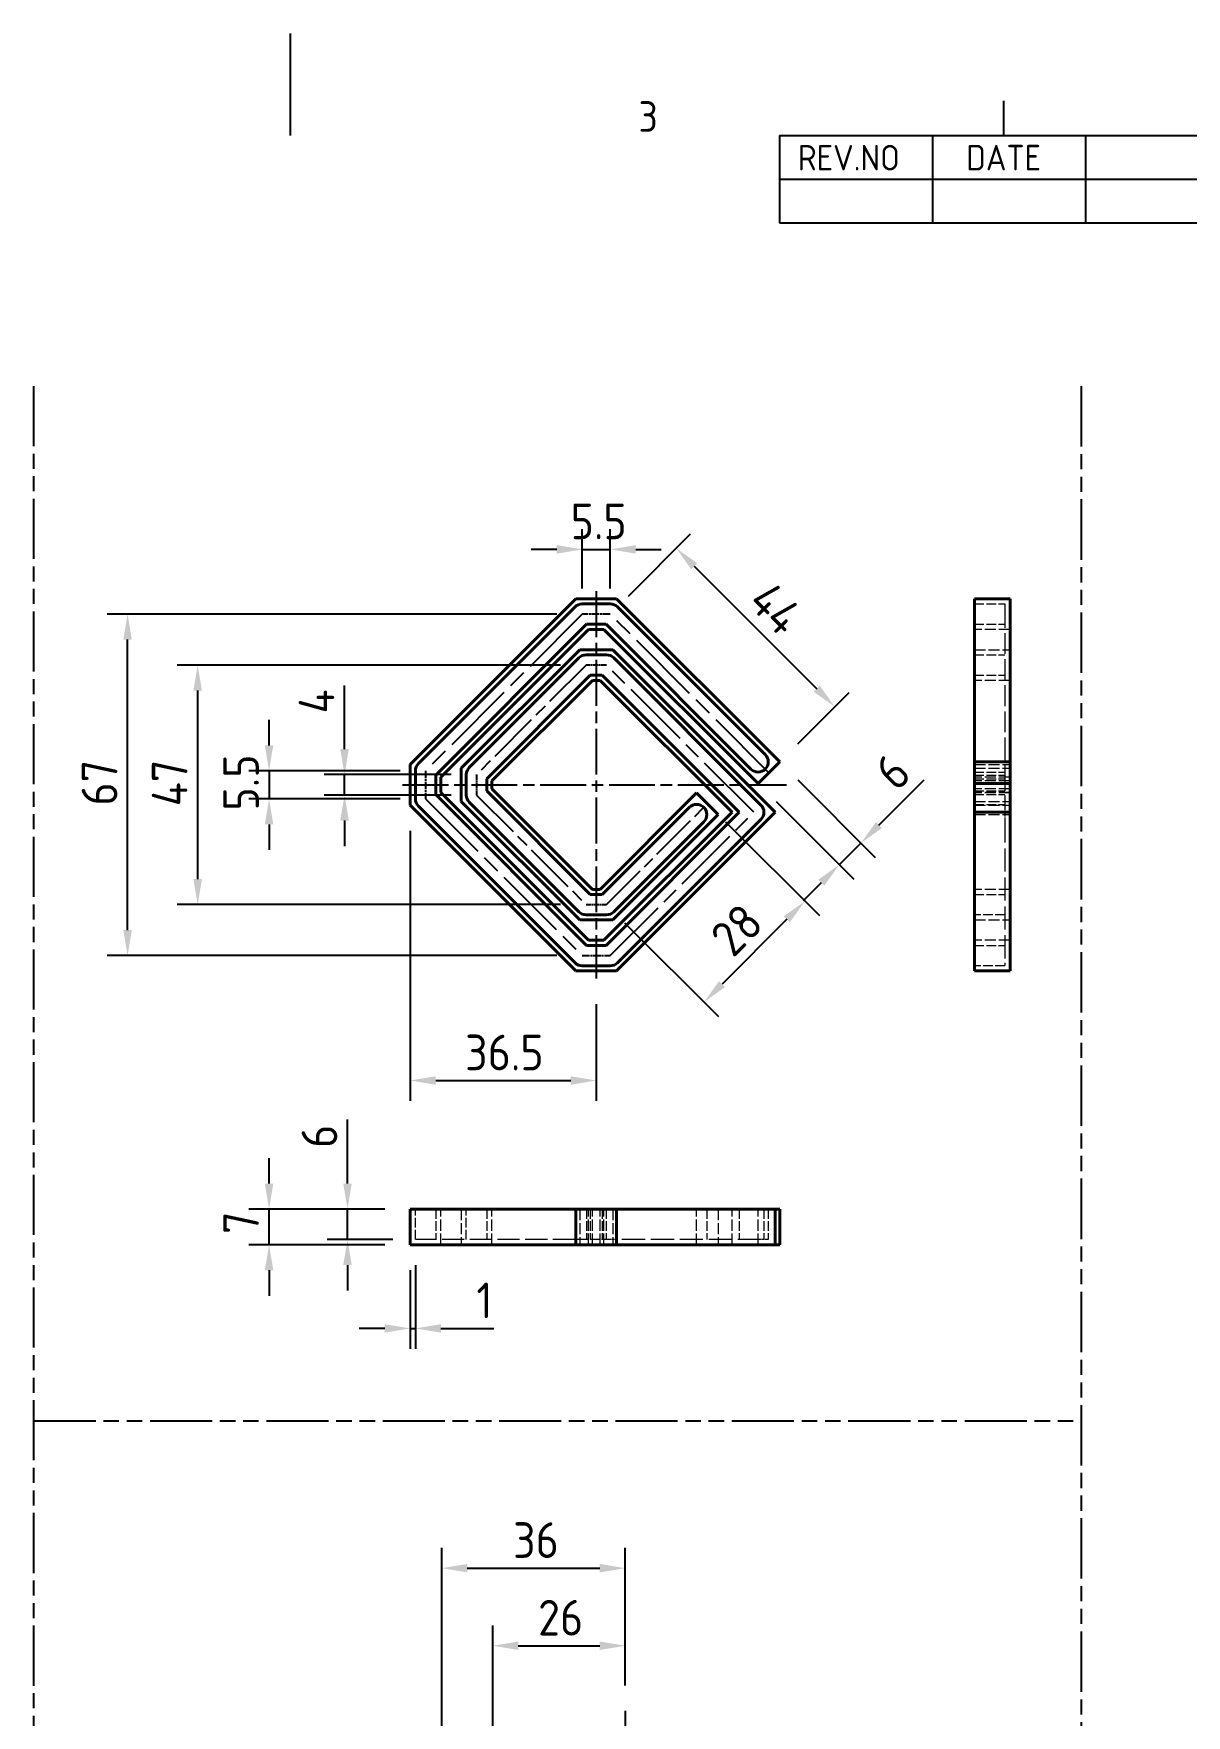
# Model space of a CAD drawing. Header units: millimetres. Extents: x 0 to 840, y 0 to 594.
# Drawn here: x 369.7 to 595.8, y 264.1 to 594 of the extents above; entities that cross this region are included whole.
import ezdxf

# ---------------------------------------------------------------- set-up
doc = ezdxf.new("R2010")
doc.units = ezdxf.units.MM
doc.header["$LTSCALE"] = 2
for name, pattern in [('CHAIN', [0.3543, 0.2362, -0.0295, 0.0591, -0.0295]), ('DASHED', [0.2067, 0.1654, -0.0413]), ('DOUBLE_DASH_CHAIN', [1.2403, 0.6614, -0.0827, 0.1654, -0.0827, 0.1654, -0.0827])]:
    doc.linetypes.add(name, pattern=pattern)
doc.layers.get('0').update_dxf_attribs({"color": 3, "lineweight": 25})
for name, color, linetype, lineweight in [('가려진 것(ISO)', 2, 'DASHED', 18), ('가시적인 것(ISO)', 3, 'Continuous', 40), ('경계(ISO)', 7, 'Continuous', 25), ('기호(ISO)', 5, 'Continuous', 25), ('스케치 형상(ISO)', 3, 'Continuous', 25), ('중심선(ISO)', 1, 'Continuous', 25), ('치수(ISO)', 2, 'Continuous', 25)]:
    doc.layers.add(name, color=color, linetype=linetype, lineweight=lineweight)
doc.styles.add('ISO ProportionalPSTEK', font='isocp.shx')
doc.styles.add('문자 텍스트_PSTEK_POSCO', font='isocp.shx')
doc.styles.add('치수 텍스트_PSTEK_POSCO', font='isocp.shx')
doc.dimstyles.new('치수_PSTEK_POSCO', dxfattribs={"dimscale": 2, "dimtxt": 3.5, "dimasz": 2.5, "dimexe": 2, "dimexo": 2.5, "dimgap": 1, "dimtad": 1, "dimrnd": 1e-08, "dimdsep": 46, "dimtxsty": '치수 텍스트_PSTEK_POSCO', "dimcen": 0.09, "dimdle": 10, "dimclrd": 7, "dimclre": 7, "dimclrt": 2, "dimadec": 1, "dimazin": 2, "dimtfac": 1, "dimtmove": 0, "dimatfit": 3, "dimfxl": 0, "dimtolj": 1, "dimlwd": -1, "dimlwe": -1, "dimarcsym": 0})

# ---------------------------------------------------------------- blocks, each defined once
blk = doc.blocks.new('경계 Default Border')
at = {"layer": '경계(ISO)'}
blk.add_line((280, 287), (280, 290.4), dxfattribs=at)
at = {"layer": '경계(ISO)', "flags": 128}
blk.add_lwpolyline([(210, 297), (210, 287)], dxfattribs=at)
at = {"layer": '경계(ISO)', "color": 2, "insert": (244.17, 287.37), "char_height": 3, "attachment_point": 7, "style": '문자 텍스트_PSTEK_POSCO'}
blk.add_mtext('3', dxfattribs=at)
blk = doc.blocks.new('리비전 내역')
at = {"layer": '기호(ISO)'}
for p, q in [((258, 287), (410, 287)), ((258, 287), (258, 282.72)), ((273, 287), (273, 282.72)), ((288, 287), (288, 282.72)), ((365, 287), (365, 282.72)), ((380, 287), (380, 282.72)), ((395, 287), (395, 282.72)), ((410, 287), (410, 282.72)), ((258, 282.72), (410, 282.72)), ((258, 282.72), (258, 278.44)), ((273, 282.72), (273, 278.44)), ((288, 282.72), (288, 278.44)), ((365, 282.72), (365, 278.44)), ((380, 282.72), (380, 278.44)), ((395, 282.72), (395, 278.44)), ((410, 282.72), (410, 278.44)), ((258, 278.44), (410, 278.44))]:
    blk.add_line(p, q, dxfattribs=at)
at = {"layer": '기호(ISO)', "color": 2, "char_height": 2.5, "attachment_point": 7, "style": 'ISO ProportionalPSTEK'}
for s, insert in [('REV.NO', (259.79, 283.58)), ('DATE', (276.31, 283.58)), ('DESCRIPTION OF REVISION', (305.51, 283.58)), ('DRA.BY', (366.48, 283.58)), ('CH.BY', (382.86, 283.58)), ('APP.BY', (396.48, 283.58))]:
    blk.add_mtext(s, dxfattribs=dict(at, insert=insert))
blk = doc.blocks.new('*D31')
at = {"layer": 'Defpoints', "color": 0}
for p in [(482.81, 492.82), (477.31, 480.13), (482.81, 480.13)]:
    blk.add_point(p, dxfattribs=at)
at = {"layer": '치수(ISO)', "color": 7}
for p, q in [((477.31, 485.13), (477.31, 496.82)), ((482.81, 485.13), (482.81, 496.82)), ((472.31, 492.82), (467.31, 492.82)), ((477.31, 492.82), (482.81, 492.82)), ((487.81, 492.82), (492.81, 492.82))]:
    blk.add_line(p, q, dxfattribs=at)
for points in [[(472.31, 493.66), (472.31, 491.99), (477.31, 492.82)], [(487.81, 493.66), (487.81, 491.99), (482.81, 492.82)]]:
    blk.add_solid(points, dxfattribs=at)
at = {"layer": '치수(ISO)', "color": 2, "insert": (475.02, 498.32), "char_height": 7, "attachment_point": 4, "style": '치수 텍스트_PSTEK_POSCO'}
blk.add_mtext('\\A1;5.5', dxfattribs=at)
blk = doc.blocks.new('*D32')
at = {"layer": 'Defpoints', "color": 0}
for p in [(482.81, 480.13), (526.85, 461.94), (516.04, 451.14)]:
    blk.add_point(p, dxfattribs=at)
at = {"layer": '치수(ISO)', "color": 7}
for p, q in [((486.35, 483.66), (498.56, 495.88)), ((499.27, 489.52), (523.31, 465.48)), ((519.58, 454.67), (529.68, 464.77))]:
    blk.add_line(p, q, dxfattribs=at)
for points in [[(499.86, 490.11), (498.68, 488.93), (495.74, 493.05)], [(523.9, 466.06), (522.72, 464.89), (526.85, 461.94)]]:
    blk.add_solid(points, dxfattribs=at)
at = {"layer": '치수(ISO)', "color": 2, "insert": (511.96, 484.6), "char_height": 7, "attachment_point": 4, "rotation": 315, "style": '치수 텍스트_PSTEK_POSCO'}
blk.add_mtext('\\A1;44', dxfattribs=at)
blk = doc.blocks.new('*D33')
at = {"layer": 'Defpoints', "color": 0}
for p in [(446.56, 449.38), (415.86, 443.88), (446.56, 443.88)]:
    blk.add_point(p, dxfattribs=at)
at = {"layer": '치수(ISO)', "color": 7}
for p, q in [((415.86, 454.38), (415.86, 459.38)), ((441.56, 449.38), (411.86, 449.38)), ((415.86, 449.38), (415.86, 443.88)), ((441.56, 443.88), (411.86, 443.88)), ((415.86, 438.88), (415.86, 433.88))]:
    blk.add_line(p, q, dxfattribs=at)
for points in [[(415.03, 454.38), (416.69, 454.38), (415.86, 449.38)], [(415.03, 438.88), (416.69, 438.88), (415.86, 443.88)]]:
    blk.add_solid(points, dxfattribs=at)
at = {"layer": '치수(ISO)', "color": 2, "insert": (410.36, 441.58), "char_height": 7, "attachment_point": 4, "rotation": 90, "style": '치수 텍스트_PSTEK_POSCO'}
blk.add_mtext('\\A1;5.5', dxfattribs=at)
blk = doc.blocks.new('*D34')
at = {"layer": 'Defpoints', "color": 0}
for p in [(501.86, 442.93), (482.06, 423.13), (501.19, 404)]:
    blk.add_point(p, dxfattribs=at)
at = {"layer": '치수(ISO)', "color": 7}
for p, q in [((505.4, 439.39), (523.82, 420.97)), ((485.6, 419.59), (504.02, 401.17)), ((517.45, 420.26), (504.72, 407.54))]:
    blk.add_line(p, q, dxfattribs=at)
for points in [[(516.86, 420.85), (518.04, 419.67), (520.99, 423.8)], [(504.14, 408.12), (505.31, 406.95), (501.19, 404)]]:
    blk.add_solid(points, dxfattribs=at)
at = {"layer": '치수(ISO)', "color": 2, "insert": (504.41, 415), "char_height": 7, "attachment_point": 4, "rotation": 45, "style": '치수 텍스트_PSTEK_POSCO'}
blk.add_mtext('\\A1;28', dxfattribs=at)
blk = doc.blocks.new('*D35')
at = {"layer": 'Defpoints', "color": 0}
for p in [(388.1, 480.13), (477.31, 480.13), (477.31, 413.13)]:
    blk.add_point(p, dxfattribs=at)
at = {"layer": '치수(ISO)', "color": 7}
for p, q in [((472.31, 480.13), (384.1, 480.13)), ((388.1, 418.13), (388.1, 475.13)), ((472.31, 413.13), (384.1, 413.13))]:
    blk.add_line(p, q, dxfattribs=at)
for points in [[(387.27, 475.13), (388.93, 475.13), (388.1, 480.13)], [(387.27, 418.13), (388.93, 418.13), (388.1, 413.13)]]:
    blk.add_solid(points, dxfattribs=at)
at = {"layer": '치수(ISO)', "color": 2, "insert": (382.6, 442.57), "char_height": 7, "attachment_point": 4, "rotation": 90, "style": '치수 텍스트_PSTEK_POSCO'}
blk.add_mtext('\\A1;67', dxfattribs=at)
blk = doc.blocks.new('*D36')
at = {"layer": 'Defpoints', "color": 0}
for p in [(401.86, 470.13), (478.06, 470.13), (478.06, 423.13)]:
    blk.add_point(p, dxfattribs=at)
at = {"layer": '치수(ISO)', "color": 7}
for p, q in [((473.06, 470.13), (397.86, 470.13)), ((401.86, 428.13), (401.86, 465.13)), ((473.06, 423.13), (397.86, 423.13))]:
    blk.add_line(p, q, dxfattribs=at)
for points in [[(401.02, 465.13), (402.69, 465.13), (401.86, 470.13)], [(401.02, 428.13), (402.69, 428.13), (401.86, 423.13)]]:
    blk.add_solid(points, dxfattribs=at)
at = {"layer": '치수(ISO)', "color": 2, "insert": (396.36, 442.43), "char_height": 7, "attachment_point": 4, "rotation": 90, "style": '치수 텍스트_PSTEK_POSCO'}
blk.add_mtext('\\A1;47', dxfattribs=at)
blk = doc.blocks.new('*D37')
at = {"layer": 'Defpoints', "color": 0}
for p in [(443.56, 442.64), (480.06, 408.63), (480.06, 388.63)]:
    blk.add_point(p, dxfattribs=at)
at = {"layer": '치수(ISO)', "color": 7}
for p, q in [((443.56, 437.64), (443.56, 384.63)), ((480.06, 403.63), (480.06, 384.63)), ((448.56, 388.63), (475.06, 388.63))]:
    blk.add_line(p, q, dxfattribs=at)
for points in [[(448.56, 389.46), (448.56, 387.79), (443.56, 388.63)], [(475.06, 389.46), (475.06, 387.79), (480.06, 388.63)]]:
    blk.add_solid(points, dxfattribs=at)
at = {"layer": '치수(ISO)', "color": 2, "insert": (454.32, 394.13), "char_height": 7, "attachment_point": 4, "style": '치수 텍스트_PSTEK_POSCO'}
blk.add_mtext('\\A1;36.5', dxfattribs=at)
blk = doc.blocks.new('*D38')
at = {"layer": 'Defpoints', "color": 0}
for p in [(430.67, 448.63), (456.56, 448.63), (456.56, 444.63)]:
    blk.add_point(p, dxfattribs=at)
at = {"layer": '치수(ISO)', "color": 7}
for p, q in [((430.67, 453.63), (430.67, 466.13)), ((451.56, 448.63), (426.67, 448.63)), ((430.67, 444.63), (430.67, 448.63)), ((451.56, 444.63), (426.67, 444.63)), ((430.67, 439.63), (430.67, 434.63))]:
    blk.add_line(p, q, dxfattribs=at)
for points in [[(429.83, 453.63), (431.5, 453.63), (430.67, 448.63)], [(429.83, 439.63), (431.5, 439.63), (430.67, 444.63)]]:
    blk.add_solid(points, dxfattribs=at)
at = {"layer": '치수(ISO)', "color": 2, "insert": (425.17, 460.63), "char_height": 7, "attachment_point": 4, "rotation": 90, "style": '치수 텍스트_PSTEK_POSCO'}
blk.add_mtext('\\A1;4', dxfattribs=at)
blk = doc.blocks.new('*D39')
at = {"layer": 'Defpoints', "color": 0}
for p in [(415.86, 363.41), (443.56, 363.41), (443.56, 356.41)]:
    blk.add_point(p, dxfattribs=at)
at = {"layer": '치수(ISO)', "color": 7}
for p, q in [((415.86, 368.41), (415.86, 373.41)), ((438.56, 363.41), (411.86, 363.41)), ((415.86, 356.41), (415.86, 363.41)), ((438.56, 356.41), (411.86, 356.41)), ((415.86, 351.41), (415.86, 346.41))]:
    blk.add_line(p, q, dxfattribs=at)
for points in [[(415.03, 368.41), (416.69, 368.41), (415.86, 363.41)], [(415.03, 351.41), (416.69, 351.41), (415.86, 356.41)]]:
    blk.add_solid(points, dxfattribs=at)
at = {"layer": '치수(ISO)', "color": 2, "insert": (410.36, 358.51), "char_height": 7, "attachment_point": 4, "rotation": 90, "style": '치수 텍스트_PSTEK_POSCO'}
blk.add_mtext('\\A1;7', dxfattribs=at)
blk = doc.blocks.new('*D40')
at = {"layer": 'Defpoints', "color": 0}
for p in [(431.25, 363.41), (443.56, 363.41), (445.15, 357.41)]:
    blk.add_point(p, dxfattribs=at)
at = {"layer": '치수(ISO)', "color": 7}
for p, q in [((431.25, 368.41), (431.25, 380.98)), ((438.56, 363.41), (427.25, 363.41)), ((431.25, 357.41), (431.25, 363.41)), ((440.15, 357.41), (427.25, 357.41)), ((431.25, 352.41), (431.25, 347.41))]:
    blk.add_line(p, q, dxfattribs=at)
for points in [[(430.42, 368.41), (432.08, 368.41), (431.25, 363.41)], [(430.42, 352.41), (432.08, 352.41), (431.25, 357.41)]]:
    blk.add_solid(points, dxfattribs=at)
at = {"layer": '치수(ISO)', "color": 2, "insert": (425.75, 375.41), "char_height": 7, "attachment_point": 4, "rotation": 90, "style": '치수 텍스트_PSTEK_POSCO'}
blk.add_mtext('\\A1;6', dxfattribs=at)
blk = doc.blocks.new('*D41')
at = {"layer": 'Defpoints', "color": 0}
for p in [(516.04, 451.14), (511.8, 446.89), (531.98, 435.21)]:
    blk.add_point(p, dxfattribs=at)
at = {"layer": '치수(ISO)', "color": 7}
for p, q in [((519.58, 447.6), (534.8, 432.38)), ((535.51, 438.74), (544.4, 447.63)), ((515.34, 443.36), (530.56, 428.13)), ((527.73, 430.96), (531.98, 435.21)), ((524.2, 427.43), (520.66, 423.89))]:
    blk.add_line(p, q, dxfattribs=at)
for points in [[(534.92, 439.33), (536.1, 438.15), (531.98, 435.21)], [(523.61, 428.02), (524.79, 426.84), (527.73, 430.96)]]:
    blk.add_solid(points, dxfattribs=at)
at = {"layer": '치수(ISO)', "color": 2, "insert": (536.57, 447.58), "char_height": 7, "attachment_point": 4, "rotation": 45, "style": '치수 텍스트_PSTEK_POSCO'}
blk.add_mtext('\\A1;6', dxfattribs=at)
blk = doc.blocks.new('*D46')
at = {"layer": 'Defpoints', "color": 0}
for p in [(485.75, 292.96), (485.75, 264.95), (449.75, 231.23)]:
    blk.add_point(p, dxfattribs=at)
at = {"layer": '치수(ISO)', "color": 7}
for p, q in [((449.75, 236.23), (449.75, 296.96)), ((485.75, 269.95), (485.75, 296.96)), ((454.75, 292.96), (480.75, 292.96))]:
    blk.add_line(p, q, dxfattribs=at)
for points in [[(454.75, 293.79), (454.75, 292.13), (449.75, 292.96)], [(480.75, 293.79), (480.75, 292.13), (485.75, 292.96)]]:
    blk.add_solid(points, dxfattribs=at)
at = {"layer": '치수(ISO)', "color": 2, "insert": (463.73, 298.46), "char_height": 7, "attachment_point": 4, "style": '치수 텍스트_PSTEK_POSCO'}
blk.add_mtext('\\A1;36', dxfattribs=at)
blk = doc.blocks.new('*D47')
at = {"layer": 'Defpoints', "color": 0}
for p in [(485.75, 277.74), (485.75, 264.95), (459.75, 230.48)]:
    blk.add_point(p, dxfattribs=at)
at = {"layer": '치수(ISO)', "color": 7}
for p, q in [((459.75, 235.48), (459.75, 281.74)), ((485.75, 269.95), (485.75, 281.74)), ((464.75, 277.74), (480.75, 277.74))]:
    blk.add_line(p, q, dxfattribs=at)
for points in [[(464.75, 278.57), (464.75, 276.91), (459.75, 277.74)], [(480.75, 278.57), (480.75, 276.91), (485.75, 277.74)]]:
    blk.add_solid(points, dxfattribs=at)
at = {"layer": '치수(ISO)', "color": 2, "insert": (468.64, 283.24), "char_height": 7, "attachment_point": 4, "style": '치수 텍스트_PSTEK_POSCO'}
blk.add_mtext('\\A1;26', dxfattribs=at)
blk = doc.blocks.new('*D65')
at = {"layer": 'Defpoints', "color": 0}
for p in [(443.56, 356.41), (444.56, 357.41), (443.56, 339.99)]:
    blk.add_point(p, dxfattribs=at)
at = {"layer": '치수(ISO)', "color": 7}
for p, q in [((443.56, 351.41), (443.56, 335.99)), ((444.56, 352.41), (444.56, 335.99)), ((438.56, 339.99), (433.56, 339.99)), ((443.56, 339.99), (444.56, 339.99)), ((449.56, 339.99), (459.96, 339.99))]:
    blk.add_line(p, q, dxfattribs=at)
for points in [[(438.56, 340.82), (438.56, 339.16), (443.56, 339.99)], [(449.56, 340.82), (449.56, 339.16), (444.56, 339.99)]]:
    blk.add_solid(points, dxfattribs=at)
at = {"layer": '치수(ISO)', "color": 2, "insert": (456.56, 345.49), "char_height": 7, "attachment_point": 4, "style": '치수 텍스트_PSTEK_POSCO'}
blk.add_mtext('\\A1;1', dxfattribs=at)

msp = doc.modelspace()

# ---------------------------------------------------------------- linework, layer by layer
at = {"layer": '가려진 것(ISO)', "ltscale": 5.71399}
for p, q in [((554.226, 482.128), (560.226, 482.128)), ((554.226, 478.128), (560.226, 478.128)), ((554.226, 472.128), (560.226, 472.128)), ((554.226, 468.128), (560.226, 468.128)), ((554.226, 449.137), (560.226, 449.137)), ((554.226, 448.55), (560.226, 448.55)), ((554.226, 447.8), (560.226, 447.8)), ((554.226, 445.456), (560.226, 445.456)), ((554.226, 444.706), (560.226, 444.706)), ((554.226, 442.806), (560.226, 442.806)), ((554.226, 425.128), (560.226, 425.128)), ((560.226, 421.128), (554.226, 421.128)), ((554.226, 415.128), (560.226, 415.128)), ((560.226, 411.128), (554.226, 411.128)), ((444.561, 357.412), (444.561, 363.412)), ((448.561, 363.412), (448.561, 357.412)), ((454.561, 357.412), (454.561, 363.412)), ((458.561, 363.412), (458.561, 357.412)), ((478.139, 363.412), (478.139, 357.412)), ((478.889, 363.412), (478.889, 357.412)), ((481.232, 363.412), (481.232, 357.412)), ((481.982, 363.412), (481.982, 357.412)), ((501.738, 363.412), (501.738, 357.412)), ((508.107, 363.412), (508.107, 357.412)), ((512.936, 363.412), (512.936, 357.412)), ((513.802, 363.412), (513.802, 357.412))]:
    msp.add_line(p, q, dxfattribs=at)
at = {"layer": '가려진 것(ISO)', "ltscale": 1.495845}
for p, q in [((560.226, 482.128), (560.226, 481.542)), ((560.226, 411.714), (560.226, 411.128)), ((445.147, 357.412), (444.561, 357.412)), ((477.311, 357.412), (475.897, 357.412)), ((484.225, 357.412), (482.811, 357.412)), ((512.936, 357.412), (512.35, 357.412))]:
    msp.add_line(p, q, dxfattribs=at)
at = {"layer": '가려진 것(ISO)', "ltscale": 12.397194}
msp.add_line((560.226, 481.542), (560.226, 452.551), dxfattribs=at)
at = {"layer": '가려진 것(ISO)', "ltscale": 6.666338}
for p, q in [((561.226, 477.128), (554.226, 477.128)), ((554.226, 473.128), (561.226, 473.128)), ((561.226, 467.128), (554.226, 467.128)), ((554.226, 450.621), (561.226, 450.621)), ((554.226, 449.871), (561.226, 449.871)), ((561.226, 448.135), (554.226, 448.135)), ((561.226, 447.385), (554.226, 447.385)), ((561.226, 445.871), (554.226, 445.871)), ((561.226, 445.121), (554.226, 445.121)), ((561.226, 445.048), (554.226, 445.048)), ((554.226, 443.385), (561.226, 443.385)), ((554.226, 442.635), (561.226, 442.635)), ((554.226, 440.806), (561.226, 440.806)), ((561.226, 426.128), (554.226, 426.128)), ((554.226, 420.128), (561.226, 420.128)), ((561.226, 416.128), (554.226, 416.128)), ((449.561, 356.412), (449.561, 363.412)), ((453.561, 363.412), (453.561, 356.412)), ((459.561, 356.412), (459.561, 363.412)), ((476.818, 363.412), (476.818, 356.412)), ((478.553, 356.412), (478.553, 363.412)), ((479.303, 356.412), (479.303, 363.412)), ((480.818, 356.412), (480.818, 363.412)), ((481.568, 356.412), (481.568, 363.412)), ((483.303, 363.412), (483.303, 356.412)), ((499.738, 356.412), (499.738, 363.412)), ((503.981, 363.412), (503.981, 356.412)), ((506.693, 356.412), (506.693, 363.412)), ((511.802, 356.412), (511.802, 363.412))]:
    msp.add_line(p, q, dxfattribs=at)
at = {"layer": '가려진 것(ISO)', "ltscale": 4.487736}
msp.add_line((560.226, 452.551), (560.226, 449.137), dxfattribs=at)
at = {"layer": '가려진 것(ISO)', "ltscale": 11.065705}
msp.add_line((560.226, 449.137), (560.226, 442.667), dxfattribs=at)
at = {"layer": '가려진 것(ISO)', "ltscale": 2.991791}
msp.add_line((560.226, 442.667), (560.226, 439.839), dxfattribs=at)
at = {"layer": '가려진 것(ISO)', "ltscale": 13.744819}
for p, q in [((560.226, 439.839), (560.226, 411.714)), ((512.35, 357.412), (484.225, 357.412))]:
    msp.add_line(p, q, dxfattribs=at)
at = {"layer": '가려진 것(ISO)', "ltscale": 13.14921}
msp.add_line((475.897, 357.412), (445.147, 357.412), dxfattribs=at)
at = {"layer": '가려진 것(ISO)', "ltscale": 5.237816}
msp.add_line((482.811, 357.412), (477.311, 357.412), dxfattribs=at)
at = {"layer": '가려진 것(ISO)', "ltscale": 1.843964}
msp.add_line((513.802, 357.412), (512.936, 357.412), dxfattribs=at)
at = {"layer": '가시적인 것(ISO)'}
for p, q in [((476.068, 483.128), (443.561, 450.621)), ((484.053, 483.128), (476.068, 483.128)), ((477.311, 482.128), (482.811, 482.128)), ((516.045, 451.137), (484.053, 483.128)), ((554.226, 483.128), (561.226, 483.128)), ((554.226, 451.137), (554.226, 483.128)), ((561.226, 451.137), (561.226, 483.128)), ((445.147, 450.792), (475.897, 481.542)), ((484.225, 481.542), (513.216, 452.551)), ((478.139, 478.128), (448.561, 448.55)), ((478.553, 477.128), (449.561, 448.135)), ((481.982, 478.128), (478.139, 478.128)), ((481.568, 477.128), (478.553, 477.128)), ((511.802, 446.894), (481.568, 477.128)), ((510.388, 449.722), (481.982, 478.128)), ((476.818, 473.128), (453.561, 449.871)), ((483.303, 473.128), (476.818, 473.128)), ((478.061, 472.128), (482.061, 472.128)), ((515.178, 441.253), (483.303, 473.128)), ((455.147, 450.042), (476.647, 471.542)), ((483.475, 471.542), (512.35, 442.667)), ((478.889, 468.128), (458.561, 447.8)), ((479.303, 467.128), (459.561, 447.385)), ((481.232, 468.128), (478.889, 468.128)), ((480.818, 467.128), (479.303, 467.128)), ((506.693, 441.253), (480.818, 467.128)), ((508.107, 441.253), (481.232, 468.128)), ((443.561, 450.621), (443.561, 442.635)), ((444.561, 443.878), (444.561, 449.378)), ((453.561, 449.871), (453.561, 443.385)), ((511.802, 446.894), (516.045, 451.137)), ((554.226, 451.137), (561.226, 451.137)), ((554.226, 446.894), (554.226, 451.137)), ((561.226, 451.137), (561.226, 446.894)), ((448.561, 448.55), (448.561, 444.706)), ((449.561, 448.135), (449.561, 445.121)), ((454.561, 444.628), (454.561, 448.628)), ((458.561, 447.8), (458.561, 445.456)), ((458.561, 445.456), (478.889, 425.128)), ((459.561, 447.385), (459.561, 445.871)), ((459.561, 445.871), (479.303, 426.128)), ((554.226, 441.253), (554.226, 446.894)), ((561.226, 446.894), (554.226, 446.894)), ((561.226, 441.253), (561.226, 446.894)), ((443.561, 442.635), (476.068, 410.128)), ((475.897, 411.714), (445.147, 442.464)), ((448.561, 444.706), (478.139, 415.128)), ((449.561, 445.121), (478.553, 416.128)), ((453.561, 443.385), (476.818, 420.128)), ((476.647, 421.714), (455.147, 443.214)), ((480.818, 426.128), (499.738, 445.048)), ((481.232, 425.128), (498.324, 442.22)), ((499.738, 445.048), (503.981, 440.806)), ((481.568, 416.128), (506.693, 441.253)), ((481.982, 415.128), (508.107, 441.253)), ((483.303, 420.128), (503.981, 440.806)), ((501.153, 439.391), (483.475, 421.714)), ((484.053, 410.128), (515.178, 441.253)), ((512.35, 439.839), (484.225, 411.714)), ((554.226, 441.253), (561.226, 441.253)), ((554.226, 410.128), (554.226, 441.253)), ((561.226, 410.128), (561.226, 441.253)), ((479.303, 426.128), (480.818, 426.128)), ((478.889, 425.128), (481.232, 425.128)), ((476.818, 420.128), (483.303, 420.128)), ((482.061, 421.128), (478.061, 421.128)), ((478.553, 416.128), (481.568, 416.128)), ((478.139, 415.128), (481.982, 415.128)), ((476.068, 410.128), (484.053, 410.128)), ((482.811, 411.128), (477.311, 411.128)), ((554.226, 410.128), (561.226, 410.128)), ((443.561, 363.412), (443.561, 356.412)), ((443.561, 363.412), (476.068, 363.412)), ((476.068, 363.412), (476.068, 356.412)), ((476.068, 363.412), (484.053, 363.412)), ((484.053, 363.412), (484.053, 356.412)), ((484.053, 363.412), (515.178, 363.412)), ((515.178, 363.412), (515.178, 356.412)), ((515.178, 363.412), (516.045, 363.412)), ((516.045, 363.412), (516.045, 356.412)), ((443.561, 356.412), (476.068, 356.412)), ((476.068, 356.412), (484.053, 356.412)), ((484.053, 356.412), (515.178, 356.412)), ((516.045, 356.412), (515.178, 356.412))]:
    msp.add_line(p, q, dxfattribs=at)
for centre, start, end in [((477.311, 480.128), 90, 135), ((482.811, 480.128), 45, 90), ((478.061, 470.128), 90, 135), ((482.061, 470.128), 45, 90), ((511.802, 451.137), 225, 45), ((446.561, 449.378), 135, 180), ((456.561, 448.628), 135, 180), ((446.561, 443.878), 180, 225), ((456.561, 444.628), 180, 225), ((499.738, 440.806), 315, 135), ((510.936, 441.253), 315, 45), ((478.061, 423.128), 225, 270), ((482.061, 423.128), 270, 315), ((477.311, 413.128), 225, 270), ((482.811, 413.128), 270, 315)]:
    msp.add_arc(centre, 2, start, end, dxfattribs=at)
at = {"layer": '스케치 형상(ISO)', "color": 6, "linetype": 'DOUBLE_DASH_CHAIN', "ltscale": 8.911257}
msp.add_line((369.674, 524.851), (369.674, 104.851), dxfattribs=at)
at = {"layer": '스케치 형상(ISO)', "color": 6, "linetype": 'DOUBLE_DASH_CHAIN', "ltscale": 8.953691}
msp.add_line((575.166, 524.851), (575.166, 102.851), dxfattribs=at)
at = {"layer": '스케치 형상(ISO)', "color": 1, "linetype": 'CHAIN', "ltscale": 30.685202}
for p, q in [((477.311, 480.128), (446.561, 449.378)), ((446.561, 443.878), (477.311, 413.128))]:
    msp.add_line(p, q, dxfattribs=at)
at = {"layer": '스케치 형상(ISO)', "color": 1, "linetype": 'CHAIN', "ltscale": 3.05572}
for p, q in [((482.811, 480.128), (477.311, 480.128)), ((446.561, 449.378), (446.561, 443.878)), ((477.311, 413.128), (482.811, 413.128))]:
    msp.add_line(p, q, dxfattribs=at)
at = {"layer": '스케치 형상(ISO)', "color": 1, "linetype": 'CHAIN', "ltscale": 31.047134}
msp.add_line((513.923, 449.015), (482.811, 480.128), dxfattribs=at)
at = {"layer": '스케치 형상(ISO)', "color": 1, "linetype": 'CHAIN', "ltscale": 21.454693}
for p, q in [((478.061, 470.128), (456.561, 448.628)), ((456.561, 444.628), (478.061, 423.128))]:
    msp.add_line(p, q, dxfattribs=at)
at = {"layer": '스케치 형상(ISO)', "color": 1, "linetype": 'CHAIN', "ltscale": 2.222315}
for p, q in [((482.061, 470.128), (478.061, 470.128)), ((456.561, 448.628), (456.561, 444.628)), ((478.061, 423.128), (482.061, 423.128))]:
    msp.add_line(p, q, dxfattribs=at)
at = {"layer": '스케치 형상(ISO)', "color": 1, "linetype": 'CHAIN', "ltscale": 28.814152}
msp.add_line((510.936, 441.253), (482.061, 470.128), dxfattribs=at)
at = {"layer": '스케치 형상(ISO)', "color": 1, "linetype": 'CHAIN', "ltscale": 19.757267}
msp.add_line((482.061, 423.128), (501.86, 442.927), dxfattribs=at)
at = {"layer": '스케치 형상(ISO)', "color": 1, "linetype": 'CHAIN', "ltscale": 28.065733}
msp.add_line((482.811, 413.128), (510.936, 441.253), dxfattribs=at)
at = {"layer": '스케치 형상(ISO)', "color": 6, "linetype": 'DOUBLE_DASH_CHAIN', "ltscale": 9.204432}
msp.add_line((369.674, 321.851), (575.166, 321.851), dxfattribs=at)
at = {"layer": '중심선(ISO)', "linetype": 'CHAIN', "ltscale": 19.051651}
for p, q in [((480.061, 484.628), (480.061, 408.628)), ((442.061, 446.628), (517.401, 446.628)), ((485.753, 264.947), (485.753, 189.947))]:
    msp.add_line(p, q, dxfattribs=at)

# ---------------------------------------------------------------- block references
at = {"xscale": 2, "yscale": 2, "zscale": 2}
msp.add_blockref('경계 Default Border', (0, 0), dxfattribs=at)
at = {"layer": '기호(ISO)', "xscale": 2, "yscale": 2, "zscale": 2}
msp.add_blockref('리비전 내역', (0, 0), dxfattribs=at)

# ---------------------------------------------------------------- dimensions: what is measured, and where the dimension line sits
at = {"layer": '치수(ISO)', "color": 7}
for base, p1, p2, angle, override, picture, middle in [((482.811, 492.822), (477.311, 480.128), (482.811, 480.128), 180, {"dimdec": 2, "dimtp": 0, "dimtm": 0, "dimtdec": 2, "dimtofl": 1, "dimatfit": 1}, '*D31', (480.061, 492.822)), ((526.848, 461.94), (482.811, 480.128), (516.045, 451.137), 135, {"dimdec": 2, "dimtp": 0, "dimtm": 0, "dimtdec": 2, "dimtofl": 0, "dimatfit": 1}, '*D32', (511.292, 477.496)), ((388.099, 480.128), (477.311, 413.128), (477.311, 480.128), 90, {"dimdec": 2, "dimtp": 0, "dimtm": 0, "dimtdec": 2, "dimtofl": 0, "dimatfit": 1}, '*D35', (388.099, 446.628)), ((401.856, 470.128), (478.061, 423.128), (478.061, 470.128), 90, {"dimdec": 2, "dimtp": 0, "dimtm": 0, "dimtdec": 2, "dimtofl": 0, "dimatfit": 1}, '*D36', (401.856, 446.628)), ((430.665, 448.628), (456.561, 444.628), (456.561, 448.628), 90, {"dimdec": 2, "dimtp": 0, "dimtm": 0, "dimtdec": 2, "dimtofl": 1, "dimatfit": 1}, '*D38', (430.665, 462.378)), ((415.859, 443.878), (446.561, 449.378), (446.561, 443.878), 90, {"dimdec": 2, "dimtp": 0, "dimtm": 0, "dimtdec": 2, "dimtofl": 1, "dimatfit": 1}, '*D33', (415.859, 446.628)), ((531.975, 435.206), (511.802, 446.894), (516.045, 451.137), 225, {"dimdec": 2, "dimtp": 0, "dimtm": 0, "dimtdec": 2, "dimtofl": 1, "dimatfit": 1}, '*D41', (541.721, 444.952)), ((480.061, 388.628), (443.561, 442.635), (480.061, 408.628), 180, {"dimdec": 2, "dimtp": 0, "dimtm": 0, "dimtdec": 2, "dimtofl": 0, "dimatfit": 1}, '*D37', (461.811, 388.628)), ((501.189, 404), (501.86, 442.927), (482.061, 423.128), 45, {"dimdec": 2, "dimtp": 0, "dimtm": 0, "dimtdec": 2, "dimtofl": 0, "dimatfit": 1}, '*D34', (511.088, 413.899)), ((431.251, 363.412), (445.147, 357.412), (443.561, 363.412), 90, {"dimdec": 2, "dimtp": 0, "dimtm": 0, "dimtdec": 2, "dimtofl": 1, "dimatfit": 1}, '*D40', (431.251, 377.195)), ((415.859, 363.412), (443.561, 356.412), (443.561, 363.412), 270, {"dimdec": 2, "dimtp": 0, "dimtm": 0, "dimtdec": 2, "dimtofl": 1, "dimatfit": 1}, '*D39', (415.859, 359.912)), ((485.753, 277.741), (459.753, 230.483), (485.753, 264.947), 180, {"dimdec": 2, "dimtp": 0, "dimtm": 0, "dimtdec": 2, "dimtofl": 0, "dimatfit": 1}, '*D47', (472.753, 277.741))]:
    dim = msp.add_linear_dim(base=base, p1=p1, p2=p2, angle=angle, dimstyle='치수_PSTEK_POSCO', override=override, dxfattribs=at)
    dim.commit()
    dim.dimension.update_dxf_attribs({"geometry": picture, "text_midpoint": middle, "dimtype": 160})
for base, p1, p2, override, picture, middle in [((443.561, 339.99), (444.561, 357.412), (443.561, 356.412), {"dimdec": 2, "dimtp": 0, "dimtm": 0, "dimtdec": 2, "dimtofl": 1, "dimatfit": 1}, '*D65', (457.261, 339.99)), ((485.753, 292.961), (449.753, 231.233), (485.753, 264.947), {"dimdec": 2, "dimtp": 0, "dimtm": 0, "dimtdec": 2, "dimtofl": 0, "dimatfit": 1}, '*D46', (467.753, 292.961))]:
    dim = msp.add_linear_dim(base=base, p1=p1, p2=p2, dimstyle='치수_PSTEK_POSCO', override=override, dxfattribs=at)
    dim.commit()
    dim.dimension.update_dxf_attribs({"geometry": picture, "text_midpoint": middle, "dimtype": 160})

doc.saveas('drawing.dxf')
